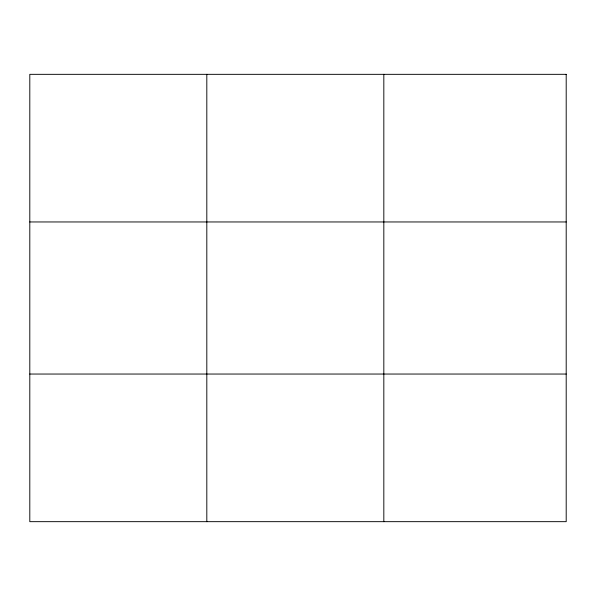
<?xml version="1.0" encoding="UTF-8"?>
<svg xmlns="http://www.w3.org/2000/svg" width="596" height="596" viewBox="0 0 596 596"><rect width="100%" height="100%" fill="white"/><g stroke="black" fill="none" stroke-linecap="round" stroke-linejoin="round"><path stroke-width="0.89" d="M206.812 74.336L206.812 521.664M383.824 74.336L383.824 521.664M29.8 221.958L566.2 221.958M29.8 374.042L566.2 374.042M566.2 74.336L566.2 521.664L29.8 521.664L29.8 74.336L566.2 74.336"/></g></svg>
